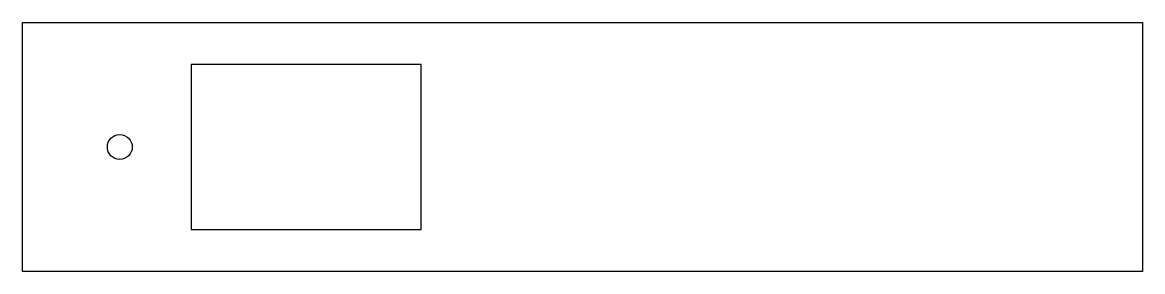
# Model space of a CAD drawing. Header units: millimetres. Extents: x 0 to 292, y 87 to 152.
import ezdxf

# ---------------------------------------------------------------- set-up
doc = ezdxf.new("R2010")
doc.units = ezdxf.units.MM
doc.layers.get('0').update_dxf_attribs({"linetype": 'CONTINUOUS'})

msp = doc.modelspace()

# ---------------------------------------------------------------- linework, layer by layer
for points in [[(292.1, 87.4), (0, 87.4), (0, 152.4), (292.1, 152.4)], [(44, 98.4), (104, 98.4), (104, 141.4), (44, 141.4)]]:
    msp.add_lwpolyline(points, close=True)
msp.add_circle((25.4, 119.9), 3.25)

doc.saveas('drawing.dxf')
